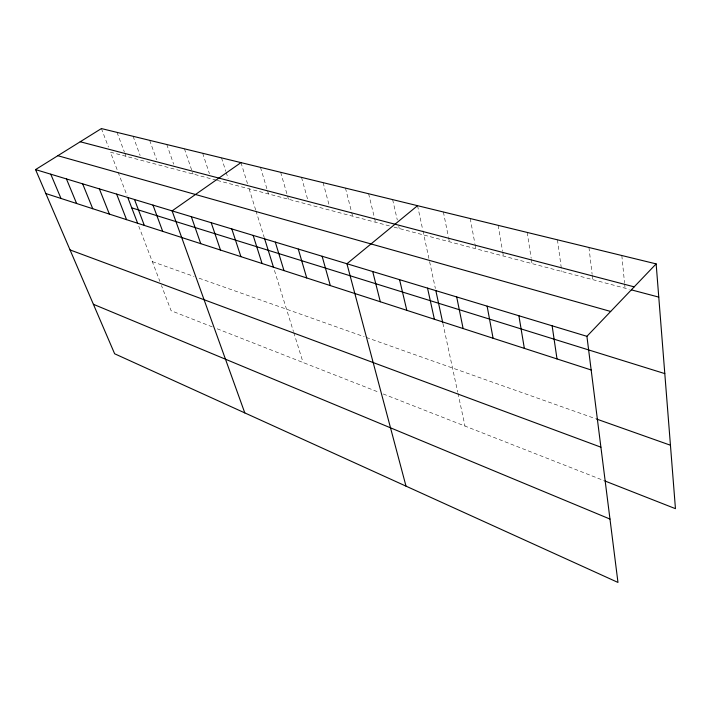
<?xml version="1.0" encoding="UTF-8"?>
<svg xmlns="http://www.w3.org/2000/svg" width="711" height="711" viewBox="0 0 711 711"><rect width="100%" height="100%" fill="white"/><g stroke="black" fill="none" stroke-linecap="round" stroke-linejoin="round"><path stroke-width="0.53" stroke-dasharray="3.56 2.67" d="M216.313 180.167L110.436 152.181L117.688 171.138M217.353 180.443L389.966 226.062M394.098 227.156L629.279 289.306M152.332 261.648L194.059 276.428M199.062 278.205L364.254 336.73M366.254 337.441L595.489 418.663M212.26 326.873L171.12 310.725L161.459 285.493M217.184 328.802L379.105 392.356M383.202 393.965L603.861 480.565M101.397 128.567L108.472 147.053M118.079 172.169L127.109 195.738M138.752 226.169L159.895 281.405M117.013 132.379L124.416 152.127M124.807 153.167L125.971 156.287M133.099 136.308L140.129 155.478M149.692 140.351L156.642 159.771M166.801 144.529L173.671 164.197M184.451 148.83L193.019 174.008M202.679 153.274L209.434 173.688M221.512 157.869L225.822 171.315M226.16 172.355L228.151 178.559M240.967 162.615L247.481 183.589M249.117 188.833L255.631 209.816M255.951 210.838L264.288 237.652M274.455 270.393L293.456 331.548M293.785 332.597L303.082 362.521M260.484 167.378L268.465 193.952M280.658 172.302L287.262 195.09M287.564 196.129L288.462 199.231M301.526 177.386L307.667 199.444M323.114 182.656L329.086 205.017M345.466 188.104L352.629 216.188M368.627 193.756L375.524 222.241M392.632 199.613L397.289 219.948M398.764 226.374L399.253 228.515M417.535 205.683L422.725 229.777M422.947 230.826L428.893 258.395M429.595 261.639L435.381 288.506M442.882 323.318L457.715 392.161M457.946 393.236L465.021 426.076M443.388 211.994L448.303 236.443M448.517 237.51L449.37 241.758M470.238 218.544L474.859 243.366M475.064 244.442L475.863 248.761M498.162 225.351L502.481 250.743M502.668 251.801L503.388 256.04M527.207 232.435L531.17 258.226M531.339 259.302L531.997 263.594M557.451 239.811L561.77 271.469M588.957 247.499L592.13 274.295M592.254 275.37L592.77 279.654M621.832 255.516L624.525 282.747M624.64 283.84L625.067 288.195"/><path stroke-width="1.07" d="M586.913 336.321L656.146 263.888L101.397 128.567L35.55 169.591L114.64 353.776L617.975 582.433L586.913 336.321L35.55 169.591M417.535 205.683L346.924 263.745L406.008 486.137M240.967 162.615L172.106 210.883L244.797 412.904M80.219 141.765L634.194 286.853M631.386 289.866L658.759 297.1M57.84 155.709L610.669 311.462M131.739 207.852L664.794 373.604M45.833 193.543L591.161 369.978M596.511 419.028L670.446 445.228M70.051 249.925L600.902 447.183M604.883 480.965L675.45 508.667L656.146 263.888M93.39 304.29L609.985 519.066M50.757 174.186L60.995 198.449M66.443 178.932L76.619 203.506M82.645 183.829L92.741 208.723M99.362 188.886L109.387 214.109M116.64 194.112L126.567 219.663M127.882 197.756L137.587 223.112M134.503 199.515L144.333 225.414M152.981 205.106L162.686 231.351M191.321 216.695L200.751 243.669M211.203 222.703L220.481 250.05M231.804 228.933L240.905 256.653M253.152 235.394L262.057 263.497M264.608 238.709L273.468 267.212M275.29 242.087L283.982 270.589M298.265 249.037L306.725 277.948M322.127 256.253L330.322 285.582M372.715 271.549L380.305 301.757M399.564 279.663L406.808 310.334M427.533 288.124L434.385 319.257M435.834 290.612L442.651 322.261M456.684 296.94L463.119 328.553M487.115 306.148L493.078 338.24M518.897 315.755L524.345 348.354M552.136 325.807L557.006 358.922"/></g></svg>
